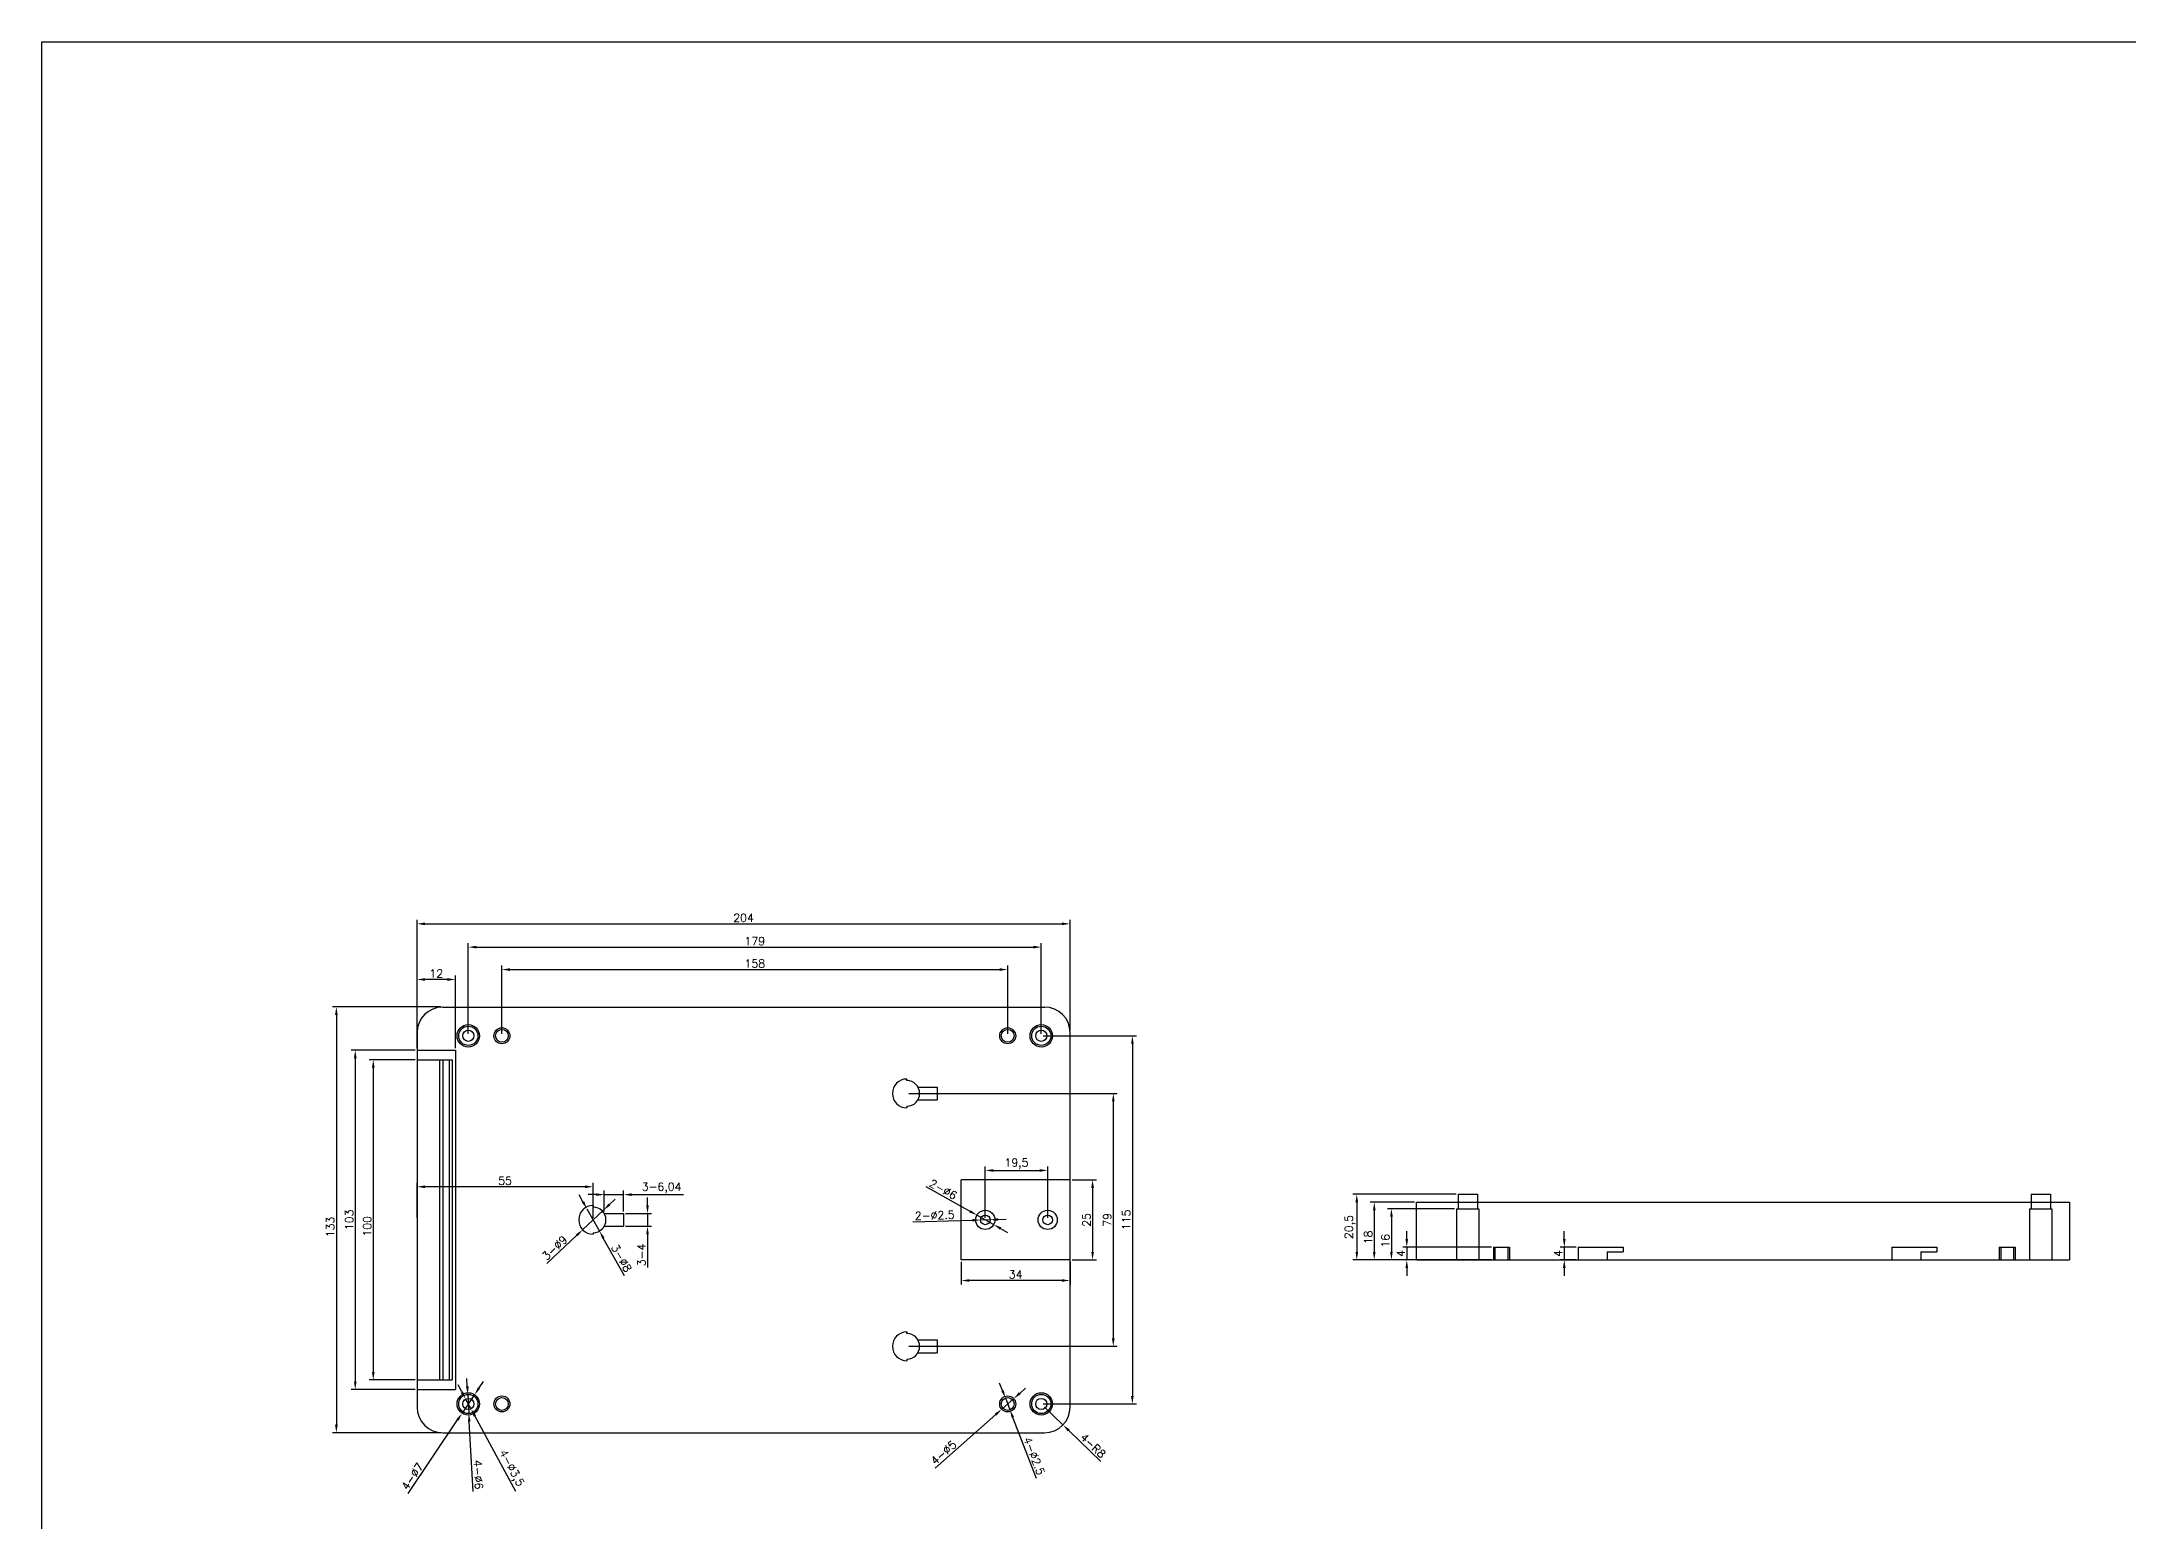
# Model space of a CAD drawing. Header units: millimetres. Extents: x 1521 to 2824, y 741 to 1606.
# Drawn here: x 1521 to 2172, y 1144 to 1606 of the extents above; entities that cross this region are included whole.
import ezdxf

# ---------------------------------------------------------------- set-up
doc = ezdxf.new("R2010")
doc.units = ezdxf.units.MM
doc.styles.get("Standard").update_dxf_attribs({"font": 'txt', "bigfont": 'gbcbig.shx'})
doc.dimstyles.new('ISO-25', dxfattribs={"dimtxt": 2.5, "dimasz": 2.5, "dimexe": 1.25, "dimexo": 0.625, "dimtad": 1, "dimtxsty": 'Standard', "dimcen": 2.5, "dimadec": 0, "dimazin": 0, "dimtfac": 1, "dimtmove": 0, "dimatfit": 3, "dimfxl": 1, "dimarcsym": 0})

# ---------------------------------------------------------------- blocks, each defined once
blk = doc.blocks.new('*D1')
at = {"color": 0, "lineweight": -2}
for p, q in [((1645.18, 1304.22), (1611.33, 1304.22)), ((1612.58, 1301.72), (1612.58, 1173.72)), ((1645.18, 1171.22), (1611.33, 1171.22))]:
    blk.add_line(p, q, dxfattribs=at)
at = {"color": 0}
for points in [[(1612.16, 1301.72), (1613, 1301.72), (1612.58, 1304.22)], [(1612.16, 1173.72), (1613, 1173.72), (1612.58, 1171.22)]]:
    blk.add_solid(points, dxfattribs=at)
at = {"layer": 'Defpoints', "color": 0}
for p in [(1645.8, 1304.22), (1612.58, 1171.22), (1645.8, 1171.22)]:
    blk.add_point(p, dxfattribs=at)
at = {"color": 0, "insert": (1610.7, 1235.49), "char_height": 2.5, "attachment_point": 5, "rotation": 90}
blk.add_mtext('133', dxfattribs=at)
blk = doc.blocks.new('*D2')
at = {"color": 0, "lineweight": -2}
for p, q in [((1637.8, 1296.84), (1637.8, 1331.45)), ((1640.3, 1330.2), (1839.3, 1330.2)), ((1841.8, 1296.84), (1841.8, 1331.45))]:
    blk.add_line(p, q, dxfattribs=at)
at = {"color": 0}
for points in [[(1640.3, 1330.62), (1640.3, 1329.78), (1637.8, 1330.2)], [(1839.3, 1330.62), (1839.3, 1329.78), (1841.8, 1330.2)]]:
    blk.add_solid(points, dxfattribs=at)
at = {"layer": 'Defpoints', "color": 0}
for p in [(1841.8, 1330.2), (1637.8, 1296.22), (1841.8, 1296.22)]:
    blk.add_point(p, dxfattribs=at)
at = {"color": 0, "insert": (1739.8, 1332.08), "char_height": 2.5, "attachment_point": 5}
blk.add_mtext('204', dxfattribs=at)
blk = doc.blocks.new('*D3')
at = {"color": 0, "lineweight": -2}
for p, q in [((1653.8, 1295.84), (1653.8, 1324.18)), ((1832.8, 1295.84), (1832.8, 1324.18)), ((1656.3, 1322.93), (1830.3, 1322.93))]:
    blk.add_line(p, q, dxfattribs=at)
at = {"color": 0}
for points in [[(1656.3, 1323.35), (1656.3, 1322.51), (1653.8, 1322.93)], [(1830.3, 1323.35), (1830.3, 1322.51), (1832.8, 1322.93)]]:
    blk.add_solid(points, dxfattribs=at)
at = {"layer": 'Defpoints', "color": 0}
for p in [(1832.8, 1322.93), (1653.8, 1295.22), (1832.8, 1295.22)]:
    blk.add_point(p, dxfattribs=at)
at = {"color": 0, "insert": (1743.3, 1324.8), "char_height": 2.5, "attachment_point": 5}
blk.add_mtext('179', dxfattribs=at)
blk = doc.blocks.new('*D4')
at = {"color": 0, "lineweight": -2}
for p, q in [((1664.3, 1295.84), (1664.3, 1317.16)), ((1822.3, 1295.84), (1822.3, 1317.16)), ((1666.8, 1315.91), (1819.8, 1315.91))]:
    blk.add_line(p, q, dxfattribs=at)
at = {"color": 0}
for points in [[(1666.8, 1316.33), (1666.8, 1315.49), (1664.3, 1315.91)], [(1819.8, 1316.33), (1819.8, 1315.49), (1822.3, 1315.91)]]:
    blk.add_solid(points, dxfattribs=at)
at = {"layer": 'Defpoints', "color": 0}
for p in [(1822.3, 1315.91), (1664.3, 1295.22), (1822.3, 1295.22)]:
    blk.add_point(p, dxfattribs=at)
at = {"color": 0, "insert": (1743.3, 1317.79), "char_height": 2.5, "attachment_point": 5}
blk.add_mtext('158', dxfattribs=at)
blk = doc.blocks.new('*D5')
at = {"color": 0, "lineweight": -2}
for p, q in [((1791.43, 1277.22), (1856.55, 1277.22)), ((1855.3, 1274.72), (1855.3, 1200.72)), ((1791.43, 1198.22), (1856.55, 1198.22))]:
    blk.add_line(p, q, dxfattribs=at)
at = {"color": 0}
for points in [[(1854.88, 1274.72), (1855.71, 1274.72), (1855.3, 1277.22)], [(1854.88, 1200.72), (1855.71, 1200.72), (1855.3, 1198.22)]]:
    blk.add_solid(points, dxfattribs=at)
at = {"layer": 'Defpoints', "color": 0}
for p in [(1790.8, 1277.22), (1790.8, 1198.22), (1855.3, 1198.22)]:
    blk.add_point(p, dxfattribs=at)
at = {"color": 0, "insert": (1853.42, 1237.72), "char_height": 2.5, "attachment_point": 5, "rotation": 90}
blk.add_mtext('79', dxfattribs=at)
blk = doc.blocks.new('*D6')
at = {"color": 0, "lineweight": -2}
for p, q in [((1842.43, 1250.22), (1850.08, 1250.22)), ((1848.83, 1247.72), (1848.83, 1227.72)), ((1842.43, 1225.22), (1850.08, 1225.22))]:
    blk.add_line(p, q, dxfattribs=at)
at = {"color": 0}
for points in [[(1848.41, 1247.72), (1849.25, 1247.72), (1848.83, 1250.22)], [(1848.41, 1227.72), (1849.25, 1227.72), (1848.83, 1225.22)]]:
    blk.add_solid(points, dxfattribs=at)
at = {"layer": 'Defpoints', "color": 0}
for p in [(1841.8, 1250.22), (1841.8, 1225.22), (1848.83, 1225.22)]:
    blk.add_point(p, dxfattribs=at)
at = {"color": 0, "insert": (1846.96, 1237.72), "char_height": 2.5, "attachment_point": 5, "rotation": 90}
blk.add_mtext('25', dxfattribs=at)
blk = doc.blocks.new('*D7')
at = {"color": 0, "lineweight": -2}
for p, q in [((1833.43, 1295.22), (1862.5, 1295.22)), ((1861.25, 1292.72), (1861.25, 1182.72)), ((1833.43, 1180.22), (1862.5, 1180.22))]:
    blk.add_line(p, q, dxfattribs=at)
at = {"color": 0}
for points in [[(1860.83, 1292.72), (1861.66, 1292.72), (1861.25, 1295.22)], [(1860.83, 1182.72), (1861.66, 1182.72), (1861.25, 1180.22)]]:
    blk.add_solid(points, dxfattribs=at)
at = {"layer": 'Defpoints', "color": 0}
for p in [(1832.8, 1295.22), (1832.8, 1180.22), (1861.25, 1180.22)]:
    blk.add_point(p, dxfattribs=at)
at = {"color": 0, "insert": (1859.37, 1237.72), "char_height": 2.5, "attachment_point": 5, "rotation": 90}
blk.add_mtext('115', dxfattribs=at)
blk = doc.blocks.new('*D8')
at = {"color": 0, "lineweight": -2}
for p, q in [((1657.15, 1185.2), (1658.55, 1187.27)), ((1655.76, 1183.12), (1651.85, 1177.31)), ((1634.98, 1152.21), (1650.46, 1175.24))]:
    blk.add_line(p, q, dxfattribs=at)
at = {"color": 0}
for points in [[(1656.81, 1185.43), (1657.5, 1184.96), (1655.76, 1183.12)], [(1650.11, 1175.47), (1650.8, 1175), (1651.85, 1177.31)]]:
    blk.add_solid(points, dxfattribs=at)
at = {"layer": 'Defpoints', "color": 0}
for p in [(1655.76, 1183.12), (1651.85, 1177.31)]:
    blk.add_point(p, dxfattribs=at)
at = {"color": 0, "insert": (1636.33, 1157.58), "char_height": 2.5, "attachment_point": 5, "rotation": 56.09002}
blk.add_mtext('4-∅7', dxfattribs=at)
blk = doc.blocks.new('*D9')
at = {"color": 0, "lineweight": -2}
for p, q in [((1653.5, 1185.71), (1653.36, 1188.2)), ((1653.64, 1183.21), (1653.97, 1177.22)), ((1655.33, 1152.84), (1654.11, 1174.73))]:
    blk.add_line(p, q, dxfattribs=at)
at = {"color": 0}
for points in [[(1653.92, 1185.73), (1653.08, 1185.69), (1653.64, 1183.21)], [(1654.53, 1174.75), (1653.69, 1174.7), (1653.97, 1177.22)]]:
    blk.add_solid(points, dxfattribs=at)
at = {"layer": 'Defpoints', "color": 0}
for p in [(1653.64, 1183.21), (1653.97, 1177.22)]:
    blk.add_point(p, dxfattribs=at)
at = {"color": 0, "insert": (1656.91, 1158.14), "char_height": 2.5, "attachment_point": 5, "rotation": 273.18303}
blk.add_mtext('4-∅6', dxfattribs=at)
blk = doc.blocks.new('*D11')
at = {"color": 0, "lineweight": -2}
for p, q in [((1651.78, 1183.95), (1650.59, 1186.15)), ((1652.97, 1181.76), (1654.64, 1178.68)), ((1668.64, 1152.84), (1655.83, 1176.48))]:
    blk.add_line(p, q, dxfattribs=at)
at = {"color": 0}
for points in [[(1652.15, 1184.15), (1651.41, 1183.75), (1652.97, 1181.76)], [(1656.2, 1176.68), (1655.46, 1176.28), (1654.64, 1178.68)]]:
    blk.add_solid(points, dxfattribs=at)
at = {"layer": 'Defpoints', "color": 0}
for p in [(1652.97, 1181.76), (1654.64, 1178.68)]:
    blk.add_point(p, dxfattribs=at)
at = {"color": 0, "insert": (1667.1, 1160.06), "char_height": 2.5, "attachment_point": 5, "rotation": 298.46052}
blk.add_mtext('4-∅3,5', dxfattribs=at)
blk = doc.blocks.new('*D12')
at = {"color": 0, "lineweight": -2}
for p, q in [((1824.18, 1181.87), (1820.43, 1178.56)), ((1826.05, 1183.53), (1827.92, 1185.18)), ((1799.63, 1160.17), (1818.56, 1176.9))]:
    blk.add_line(p, q, dxfattribs=at)
at = {"color": 0}
for points in [[(1825.77, 1183.84), (1826.33, 1183.22), (1824.18, 1181.87)], [(1818.28, 1177.22), (1818.83, 1176.59), (1820.43, 1178.56)]]:
    blk.add_solid(points, dxfattribs=at)
at = {"layer": 'Defpoints', "color": 0}
for p in [(1824.18, 1181.87), (1820.43, 1178.56)]:
    blk.add_point(p, dxfattribs=at)
at = {"color": 0, "insert": (1802.29, 1165.02), "char_height": 2.5, "attachment_point": 5, "rotation": 41.48185}
blk.add_mtext('4-∅5', dxfattribs=at)
blk = doc.blocks.new('*D13')
at = {"color": 0, "lineweight": -2}
for p, q in [((1820.69, 1184.42), (1819.79, 1186.75)), ((1821.59, 1182.08), (1823.02, 1178.35)), ((1831.29, 1156.9), (1823.92, 1176.02))]:
    blk.add_line(p, q, dxfattribs=at)
at = {"color": 0}
for points in [[(1821.08, 1184.57), (1820.3, 1184.27), (1821.59, 1182.08)], [(1824.31, 1176.17), (1823.53, 1175.87), (1823.02, 1178.35)]]:
    blk.add_solid(points, dxfattribs=at)
at = {"layer": 'Defpoints', "color": 0}
for p in [(1821.59, 1182.08), (1823.02, 1178.35)]:
    blk.add_point(p, dxfattribs=at)
at = {"color": 0, "insert": (1830.56, 1163.98), "char_height": 2.5, "attachment_point": 5, "rotation": 291.06258}
blk.add_mtext('4-%%C2.5', dxfattribs=at)
blk = doc.blocks.new('*D14')
at = {"color": 0, "lineweight": -2}
for p, q in [((1796.7, 1248.15), (1810.51, 1240.41)), ((1817.92, 1236.25), (1812.69, 1239.18)), ((1820.1, 1235.03), (1822.28, 1233.8))]:
    blk.add_line(p, q, dxfattribs=at)
at = {"color": 0}
for points in [[(1810.71, 1240.77), (1810.3, 1240.04), (1812.69, 1239.18)], [(1820.31, 1235.39), (1819.9, 1234.66), (1817.92, 1236.25)]]:
    blk.add_solid(points, dxfattribs=at)
at = {"layer": 'Defpoints', "color": 0}
for p in [(1812.69, 1239.18), (1817.92, 1236.25)]:
    blk.add_point(p, dxfattribs=at)
at = {"color": 0, "insert": (1802.16, 1247.24), "char_height": 2.5, "attachment_point": 5, "rotation": 330.72441}
blk.add_mtext('2-∅6', dxfattribs=at)
blk = doc.blocks.new('*D15')
at = {"color": 0, "lineweight": -2}
for p, q in [((1792.68, 1237.07), (1811.31, 1237.6)), ((1816.8, 1237.76), (1813.81, 1237.67)), ((1819.3, 1237.83), (1821.8, 1237.9))]:
    blk.add_line(p, q, dxfattribs=at)
at = {"color": 0}
for points in [[(1811.29, 1238.02), (1811.32, 1237.19), (1813.81, 1237.67)], [(1819.29, 1238.25), (1819.31, 1237.41), (1816.8, 1237.76)]]:
    blk.add_solid(points, dxfattribs=at)
at = {"layer": 'Defpoints', "color": 0}
for p in [(1813.81, 1237.67), (1816.8, 1237.76)]:
    blk.add_point(p, dxfattribs=at)
at = {"color": 0, "insert": (1799.5, 1239.14), "char_height": 2.5, "attachment_point": 5, "rotation": 1.63956}
blk.add_mtext('2-%%C2.5', dxfattribs=at)
blk = doc.blocks.new('*D16')
at = {"color": 0, "lineweight": -2}
for p, q in [((1807.8, 1224.59), (1807.8, 1217.53)), ((1841.8, 1224.59), (1841.8, 1217.53)), ((1839.3, 1218.78), (1810.3, 1218.78))]:
    blk.add_line(p, q, dxfattribs=at)
at = {"color": 0}
for points in [[(1810.3, 1219.2), (1810.3, 1218.36), (1807.8, 1218.78)], [(1839.3, 1219.2), (1839.3, 1218.36), (1841.8, 1218.78)]]:
    blk.add_solid(points, dxfattribs=at)
at = {"layer": 'Defpoints', "color": 0}
for p in [(1807.8, 1225.22), (1841.8, 1225.22), (1807.8, 1218.78)]:
    blk.add_point(p, dxfattribs=at)
at = {"color": 0, "insert": (1824.8, 1220.66), "char_height": 2.5, "attachment_point": 5}
blk.add_mtext('34', dxfattribs=at)
blk = doc.blocks.new('*D17')
at = {"color": 0, "lineweight": -2}
for p, q in [((1815.3, 1238.34), (1815.3, 1254.41)), ((1817.8, 1253.16), (1832.3, 1253.16)), ((1834.8, 1238.34), (1834.8, 1254.41))]:
    blk.add_line(p, q, dxfattribs=at)
at = {"color": 0}
for points in [[(1817.8, 1253.57), (1817.8, 1252.74), (1815.3, 1253.16)], [(1832.3, 1253.57), (1832.3, 1252.74), (1834.8, 1253.16)]]:
    blk.add_solid(points, dxfattribs=at)
at = {"layer": 'Defpoints', "color": 0}
for p in [(1834.8, 1253.16), (1815.3, 1237.72), (1834.8, 1237.72)]:
    blk.add_point(p, dxfattribs=at)
at = {"color": 0, "insert": (1825.05, 1255.24), "char_height": 2.5, "attachment_point": 5}
blk.add_mtext('19,5', dxfattribs=at)
blk = doc.blocks.new('*D19')
at = {"color": 0, "lineweight": -2}
for p, q in [((1637.18, 1287.72), (1622.87, 1287.72)), ((1624.12, 1285.22), (1624.12, 1190.22)), ((1637.18, 1187.72), (1622.87, 1187.72))]:
    blk.add_line(p, q, dxfattribs=at)
at = {"color": 0}
for points in [[(1623.7, 1285.22), (1624.54, 1285.22), (1624.12, 1287.72)], [(1623.7, 1190.22), (1624.54, 1190.22), (1624.12, 1187.72)]]:
    blk.add_solid(points, dxfattribs=at)
at = {"layer": 'Defpoints', "color": 0}
for p in [(1637.8, 1287.72), (1624.12, 1187.72), (1637.8, 1187.72)]:
    blk.add_point(p, dxfattribs=at)
at = {"color": 0, "insert": (1622.24, 1235.69), "char_height": 2.5, "attachment_point": 5, "rotation": 90}
blk.add_mtext('100', dxfattribs=at)
blk = doc.blocks.new('*D20')
at = {"color": 0, "lineweight": -2}
for p, q in [((1637.8, 1291.34), (1637.8, 1314.06)), ((1647.3, 1312.81), (1640.3, 1312.81)), ((1649.8, 1291.34), (1649.8, 1314.06))]:
    blk.add_line(p, q, dxfattribs=at)
at = {"color": 0}
for points in [[(1640.3, 1313.23), (1640.3, 1312.39), (1637.8, 1312.81)], [(1647.3, 1313.23), (1647.3, 1312.39), (1649.8, 1312.81)]]:
    blk.add_solid(points, dxfattribs=at)
at = {"layer": 'Defpoints', "color": 0}
for p in [(1637.8, 1312.81), (1637.8, 1290.72), (1649.8, 1290.72)]:
    blk.add_point(p, dxfattribs=at)
at = {"color": 0, "insert": (1643.8, 1314.68), "char_height": 2.5, "attachment_point": 5}
blk.add_mtext('12', dxfattribs=at)
blk = doc.blocks.new('*D21')
at = {"color": 0, "lineweight": -2}
for p, q in [((1637.8, 1238.34), (1637.8, 1249.31)), ((1690.3, 1248.06), (1640.3, 1248.06)), ((1692.8, 1238.34), (1692.8, 1249.31))]:
    blk.add_line(p, q, dxfattribs=at)
at = {"color": 0}
for points in [[(1640.3, 1248.48), (1640.3, 1247.64), (1637.8, 1248.06)], [(1690.3, 1248.48), (1690.3, 1247.64), (1692.8, 1248.06)]]:
    blk.add_solid(points, dxfattribs=at)
at = {"layer": 'Defpoints', "color": 0}
for p in [(1637.8, 1248.06), (1637.8, 1237.72), (1692.8, 1237.72)]:
    blk.add_point(p, dxfattribs=at)
at = {"color": 0, "insert": (1665.3, 1249.93), "char_height": 2.5, "attachment_point": 5}
blk.add_mtext('55', dxfattribs=at)
blk = doc.blocks.new('*D22')
at = {"color": 0, "lineweight": -2}
for p, q in [((1696.08, 1240.8), (1689.53, 1234.63)), ((1697.9, 1242.52), (1699.72, 1244.23)), ((1678.31, 1224.06), (1687.71, 1232.92))]:
    blk.add_line(p, q, dxfattribs=at)
at = {"color": 0}
for points in [[(1697.61, 1242.82), (1698.18, 1242.21), (1696.08, 1240.8)], [(1687.42, 1233.22), (1688, 1232.61), (1689.53, 1234.63)]]:
    blk.add_solid(points, dxfattribs=at)
at = {"layer": 'Defpoints', "color": 0}
for p in [(1696.08, 1240.8), (1689.53, 1234.63)]:
    blk.add_point(p, dxfattribs=at)
at = {"color": 0, "insert": (1680.81, 1228.99), "char_height": 2.5, "attachment_point": 5, "rotation": 43.30026}
blk.add_mtext('3-∅9', dxfattribs=at)
blk = doc.blocks.new('*D23')
at = {"color": 0, "lineweight": -2}
for p, q in [((1689.63, 1243.39), (1688.4, 1245.57)), ((1690.85, 1241.21), (1694.76, 1234.23)), ((1702.58, 1220.28), (1695.98, 1232.05))]:
    blk.add_line(p, q, dxfattribs=at)
at = {"color": 0}
for points in [[(1689.99, 1243.59), (1689.26, 1243.18), (1690.85, 1241.21)], [(1696.35, 1232.25), (1695.62, 1231.84), (1694.76, 1234.23)]]:
    blk.add_solid(points, dxfattribs=at)
at = {"layer": 'Defpoints', "color": 0}
for p in [(1690.85, 1241.21), (1694.76, 1234.23)]:
    blk.add_point(p, dxfattribs=at)
at = {"color": 0, "insert": (1701.67, 1225.74), "char_height": 2.5, "attachment_point": 5, "rotation": 299.27661}
blk.add_mtext('3-∅8', dxfattribs=at)
blk = doc.blocks.new('*D24')
at = {"color": 0, "lineweight": -2}
for p, q in [((1833.8, 1179.22), (1839.57, 1173.67)), ((1851.44, 1162.25), (1841.37, 1171.94))]:
    blk.add_line(p, q, dxfattribs=at)
at = {"color": 0}
blk.add_solid([(1841.66, 1172.24), (1841.08, 1171.64), (1839.57, 1173.67)], dxfattribs=at)
at = {"layer": 'Defpoints', "color": 0}
for p in [(1833.8, 1179.22), (1839.57, 1173.67)]:
    blk.add_point(p, dxfattribs=at)
at = {"color": 0, "insert": (1848.98, 1167.21), "char_height": 2.5, "attachment_point": 5, "rotation": 316.10449}
blk.add_mtext('4-R8', dxfattribs=at)
blk = doc.blocks.new('*D27')
at = {"color": 0, "lineweight": -2}
for p, q in [((1693.77, 1245.61), (1691.27, 1245.61)), ((1696.27, 1240.34), (1696.27, 1246.86)), ((1696.27, 1245.61), (1702.3, 1245.61)), ((1702.3, 1240.34), (1702.3, 1246.86)), ((1704.8, 1245.61), (1721.05, 1245.61))]:
    blk.add_line(p, q, dxfattribs=at)
at = {"color": 0}
for points in [[(1693.77, 1246.02), (1693.77, 1245.19), (1696.27, 1245.61)], [(1704.8, 1246.02), (1704.8, 1245.19), (1702.3, 1245.61)]]:
    blk.add_solid(points, dxfattribs=at)
at = {"layer": 'Defpoints', "color": 0}
for p in [(1696.27, 1245.61), (1696.27, 1239.72), (1702.3, 1239.72)]:
    blk.add_point(p, dxfattribs=at)
at = {"color": 0, "insert": (1714.18, 1247.69), "char_height": 2.5, "attachment_point": 5}
blk.add_mtext('3-6,04', dxfattribs=at)
blk = doc.blocks.new('*D28')
at = {"color": 0, "lineweight": -2}
for p, q in [((1702.93, 1239.72), (1711.04, 1239.72)), ((1709.79, 1242.22), (1709.79, 1244.72)), ((1709.79, 1239.72), (1709.79, 1235.72)), ((1702.93, 1235.72), (1711.04, 1235.72)), ((1709.79, 1233.22), (1709.79, 1222.8))]:
    blk.add_line(p, q, dxfattribs=at)
at = {"color": 0}
for points in [[(1709.37, 1242.22), (1710.2, 1242.22), (1709.79, 1239.72)], [(1709.37, 1233.22), (1710.2, 1233.22), (1709.79, 1235.72)]]:
    blk.add_solid(points, dxfattribs=at)
at = {"layer": 'Defpoints', "color": 0}
for p in [(1702.3, 1239.72), (1702.3, 1235.72), (1709.79, 1235.72)]:
    blk.add_point(p, dxfattribs=at)
at = {"color": 0, "insert": (1707.91, 1226.76), "char_height": 2.5, "attachment_point": 5, "rotation": 90}
blk.add_mtext('3-4', dxfattribs=at)
blk = doc.blocks.new('*D29')
at = {"color": 0, "lineweight": -2}
for p, q in [((1949.41, 1243.22), (1935.57, 1243.22)), ((1936.82, 1240.72), (1936.82, 1227.72)), ((1949.41, 1225.22), (1935.57, 1225.22))]:
    blk.add_line(p, q, dxfattribs=at)
at = {"color": 0}
for points in [[(1936.41, 1240.72), (1937.24, 1240.72), (1936.82, 1243.22)], [(1936.41, 1227.72), (1937.24, 1227.72), (1936.82, 1225.22)]]:
    blk.add_solid(points, dxfattribs=at)
at = {"layer": 'Defpoints', "color": 0}
for p in [(1950.03, 1243.22), (1936.82, 1225.22), (1950.03, 1225.22)]:
    blk.add_point(p, dxfattribs=at)
at = {"color": 0, "insert": (1934.95, 1232.23), "char_height": 2.5, "attachment_point": 5, "rotation": 90}
blk.add_mtext('18', dxfattribs=at)
blk = doc.blocks.new('*D30')
at = {"color": 0, "lineweight": -2}
for p, q in [((1961.91, 1241.22), (1940.94, 1241.22)), ((1942.19, 1238.72), (1942.19, 1227.72)), ((1961.91, 1225.22), (1940.94, 1225.22))]:
    blk.add_line(p, q, dxfattribs=at)
at = {"color": 0}
for points in [[(1941.77, 1238.72), (1942.6, 1238.72), (1942.19, 1241.22)], [(1941.77, 1227.72), (1942.6, 1227.72), (1942.19, 1225.22)]]:
    blk.add_solid(points, dxfattribs=at)
at = {"layer": 'Defpoints', "color": 0}
for p in [(1962.53, 1241.22), (1942.19, 1225.22), (1962.53, 1225.22)]:
    blk.add_point(p, dxfattribs=at)
at = {"color": 0, "insert": (1940.31, 1231.18), "char_height": 2.5, "attachment_point": 5, "rotation": 90}
blk.add_mtext('16', dxfattribs=at)
blk = doc.blocks.new('*D31')
at = {"color": 0, "lineweight": -2}
for p, q in [((1946.98, 1231.72), (1946.98, 1234.22)), ((1973.41, 1229.22), (1945.73, 1229.22)), ((1946.98, 1229.22), (1946.98, 1225.22)), ((1973.41, 1225.22), (1945.73, 1225.22)), ((1946.98, 1222.72), (1946.98, 1220.22))]:
    blk.add_line(p, q, dxfattribs=at)
at = {"color": 0}
for points in [[(1946.57, 1231.72), (1947.4, 1231.72), (1946.98, 1229.22)], [(1946.57, 1222.72), (1947.4, 1222.72), (1946.98, 1225.22)]]:
    blk.add_solid(points, dxfattribs=at)
at = {"layer": 'Defpoints', "color": 0}
for p in [(1974.03, 1229.22), (1946.98, 1225.22), (1974.03, 1225.22)]:
    blk.add_point(p, dxfattribs=at)
at = {"color": 0, "insert": (1945.11, 1227.22), "char_height": 2.5, "attachment_point": 5, "rotation": 90}
blk.add_mtext('4', dxfattribs=at)
blk = doc.blocks.new('*D32')
at = {"color": 0, "lineweight": -2}
for p, q in [((1962.41, 1245.72), (1930.11, 1245.72)), ((1931.36, 1243.22), (1931.36, 1227.72)), ((1962.41, 1225.22), (1930.11, 1225.22))]:
    blk.add_line(p, q, dxfattribs=at)
at = {"color": 0}
for points in [[(1930.95, 1243.22), (1931.78, 1243.22), (1931.36, 1245.72)], [(1930.95, 1227.72), (1931.78, 1227.72), (1931.36, 1225.22)]]:
    blk.add_solid(points, dxfattribs=at)
at = {"layer": 'Defpoints', "color": 0}
for p in [(1963.03, 1245.72), (1931.36, 1225.22), (1963.03, 1225.22)]:
    blk.add_point(p, dxfattribs=at)
at = {"color": 0, "insert": (1929.28, 1235.47), "char_height": 2.5, "attachment_point": 5, "rotation": 90}
blk.add_mtext('20,5', dxfattribs=at)
blk = doc.blocks.new('*D33')
at = {"color": 0, "lineweight": -2}
for p, q in [((1996.19, 1231.72), (1996.19, 1234.22)), ((1999.91, 1229.22), (1994.94, 1229.22)), ((1996.19, 1229.22), (1996.19, 1225.22)), ((1999.91, 1225.22), (1994.94, 1225.22)), ((1996.19, 1222.72), (1996.19, 1220.22))]:
    blk.add_line(p, q, dxfattribs=at)
at = {"color": 0}
for points in [[(1995.77, 1231.72), (1996.6, 1231.72), (1996.19, 1229.22)], [(1995.77, 1222.72), (1996.6, 1222.72), (1996.19, 1225.22)]]:
    blk.add_solid(points, dxfattribs=at)
at = {"layer": 'Defpoints', "color": 0}
for p in [(2000.53, 1229.22), (1996.19, 1225.22), (2000.53, 1225.22)]:
    blk.add_point(p, dxfattribs=at)
at = {"color": 0, "insert": (1994.31, 1227.22), "char_height": 2.5, "attachment_point": 5, "rotation": 90}
blk.add_mtext('4', dxfattribs=at)
blk = doc.blocks.new('*D43')
at = {"color": 0, "lineweight": -2}
for p, q in [((1637.18, 1290.72), (1617.24, 1290.72)), ((1618.49, 1288.22), (1618.49, 1187.22)), ((1637.18, 1184.72), (1617.24, 1184.72))]:
    blk.add_line(p, q, dxfattribs=at)
at = {"color": 0}
for points in [[(1618.07, 1288.22), (1618.91, 1288.22), (1618.49, 1290.72)], [(1618.07, 1187.22), (1618.91, 1187.22), (1618.49, 1184.72)]]:
    blk.add_solid(points, dxfattribs=at)
at = {"layer": 'Defpoints', "color": 0}
for p in [(1637.8, 1290.72), (1618.49, 1184.72), (1637.8, 1184.72)]:
    blk.add_point(p, dxfattribs=at)
at = {"color": 0, "insert": (1616.61, 1237.72), "char_height": 2.5, "attachment_point": 5, "rotation": 90}
blk.add_mtext('103', dxfattribs=at)

msp = doc.modelspace()

# ---------------------------------------------------------------- linework, layer by layer
for p, q in [((1645.804, 1304.217), (1833.804, 1304.217)), ((1637.804, 1296.217), (1637.804, 1287.717)), ((1637.804, 1290.717), (1649.804, 1290.717)), ((1649.804, 1290.717), (1649.804, 1184.717)), ((1841.804, 1179.217), (1841.804, 1296.217)), ((1637.804, 1287.717), (1647.804, 1287.717)), ((1637.804, 1287.717), (1637.804, 1187.717)), ((1644.804, 1287.717), (1644.804, 1187.717)), ((1645.804, 1287.717), (1645.804, 1187.717)), ((1647.804, 1287.717), (1647.804, 1187.717)), ((1647.804, 1287.717), (1648.804, 1287.717)), ((1648.804, 1287.717), (1648.804, 1187.717)), ((1790.804, 1281.217), (1790.804, 1281.717)), ((1790.804, 1281.717), (1790.804, 1281.217)), ((1794.269, 1279.217), (1800.304, 1279.217)), ((1800.304, 1279.217), (1800.304, 1275.217)), ((1790.804, 1273.217), (1790.804, 1272.717)), ((1794.269, 1275.217), (1800.304, 1275.217)), ((1841.804, 1250.217), (1807.804, 1250.217)), ((1807.804, 1225.217), (1807.804, 1250.217)), ((1963.03, 1245.717), (1969.03, 1245.717)), ((1963.03, 1245.717), (1963.03, 1241.217)), ((1969.03, 1245.717), (1969.03, 1241.217)), ((2142.03, 1245.717), (2148.03, 1245.717)), ((2142.03, 1245.717), (2142.03, 1241.217)), ((2148.03, 1245.717), (2148.03, 1241.217)), ((1692.804, 1241.717), (1692.804, 1242.217)), ((1692.804, 1242.217), (1692.804, 1241.717)), ((1696.269, 1239.717), (1702.304, 1239.717)), ((1702.304, 1239.717), (1702.304, 1235.717)), ((1950.03, 1225.217), (1950.03, 1243.217)), ((1950.03, 1243.217), (2154.03, 1243.217)), ((1962.53, 1241.217), (1969.53, 1241.217)), ((1962.53, 1241.217), (1962.53, 1225.217)), ((1969.53, 1241.217), (1969.53, 1225.217)), ((2141.53, 1241.217), (2148.53, 1241.217)), ((2141.53, 1241.217), (2141.53, 1225.217)), ((2148.53, 1241.217), (2148.53, 1225.217)), ((2154.03, 1243.217), (2154.03, 1225.217)), ((1692.804, 1233.717), (1692.804, 1233.217)), ((1696.269, 1235.717), (1702.304, 1235.717)), ((1974.03, 1229.217), (1974.53, 1229.217)), ((1974.03, 1229.217), (1974.03, 1225.217)), ((1974.03, 1229.217), (1979.03, 1229.217)), ((1974.53, 1229.217), (1974.53, 1225.217)), ((1978.53, 1229.217), (1978.53, 1225.217)), ((1979.03, 1229.217), (1979.03, 1225.217)), ((2000.53, 1229.217), (2014.53, 1229.217)), ((2000.53, 1229.217), (2000.53, 1225.217)), ((2009.53, 1227.717), (2009.53, 1225.217)), ((2009.53, 1227.717), (2014.53, 1227.717)), ((2014.53, 1229.217), (2014.53, 1227.717)), ((2098.53, 1229.217), (2112.53, 1229.217)), ((2098.53, 1229.217), (2098.53, 1225.217)), ((2107.53, 1227.717), (2112.53, 1227.717)), ((2107.53, 1227.717), (2107.53, 1225.217)), ((2112.53, 1229.217), (2112.53, 1227.717)), ((2132.03, 1229.217), (2132.53, 1229.217)), ((2132.03, 1229.217), (2132.03, 1225.217)), ((2132.03, 1229.217), (2137.03, 1229.217)), ((2132.53, 1229.217), (2132.53, 1225.217)), ((2136.53, 1229.217), (2136.53, 1225.217)), ((2137.03, 1229.217), (2137.03, 1225.217)), ((1841.804, 1225.217), (1807.804, 1225.217)), ((1950.03, 1225.217), (2154.03, 1225.217)), ((1790.804, 1202.217), (1790.804, 1202.717)), ((1790.804, 1202.717), (1790.804, 1202.217)), ((1794.269, 1200.217), (1800.304, 1200.217)), ((1800.304, 1200.217), (1800.304, 1196.217)), ((1790.804, 1194.217), (1790.804, 1193.717)), ((1794.269, 1196.217), (1800.304, 1196.217)), ((1637.804, 1187.717), (1647.804, 1187.717)), ((1637.804, 1187.717), (1637.804, 1179.217)), ((1647.804, 1187.717), (1648.804, 1187.717)), ((1637.804, 1184.717), (1649.804, 1184.717)), ((1645.804, 1171.217), (1833.804, 1171.217))]:
    msp.add_line(p, q)
msp.add_lwpolyline([(1520.545, 1605.754), (2824.199, 1605.754), (2824.199, 741.359), (1520.545, 741.359)], close=True)
for centre, radius in [((1653.804, 1295.217), 3.5), ((1653.804, 1295.217), 3), ((1664.304, 1295.217), 2.5), ((1664.304, 1295.217), 2), ((1822.304, 1295.217), 2.5), ((1822.304, 1295.217), 2), ((1832.804, 1295.217), 3.5), ((1832.804, 1295.217), 3), ((1653.804, 1295.217), 1.75), ((1832.804, 1295.217), 1.75), ((1815.304, 1237.717), 3), ((1815.304, 1237.717), 1.5), ((1834.804, 1237.717), 3), ((1834.804, 1237.717), 1.5), ((1653.804, 1180.217), 3.5), ((1653.804, 1180.217), 3), ((1653.804, 1180.217), 1.75), ((1664.304, 1180.217), 2.5), ((1664.304, 1180.217), 2), ((1822.304, 1180.217), 2.5), ((1822.304, 1180.217), 2), ((1832.804, 1180.217), 3.5), ((1832.804, 1180.217), 3), ((1832.804, 1180.217), 1.75)]:
    msp.add_circle(centre, radius)
for centre, radius, start, end in [((1645.804, 1296.217), 8, 90, 180), ((1833.804, 1296.217), 8, 0, 90), ((1790.804, 1277.217), 4.5, 90, 270), ((1790.804, 1277.217), 4, 270, 90), ((1692.804, 1237.717), 4.5, 90, 270), ((1692.804, 1237.717), 4, 270, 90), ((1790.804, 1198.217), 4.5, 90, 270), ((1790.804, 1198.217), 4, 270, 90), ((1645.804, 1179.217), 8, 180, 270), ((1833.804, 1179.217), 8, 270, 0)]:
    msp.add_arc(centre, radius, start, end)

# ---------------------------------------------------------------- dimensions: what is measured, and where the dimension line sits
for base, p1, p2, picture, middle in [((1841.804, 1330.201), (1637.804, 1296.217), (1841.804, 1296.217), '*D2', (1739.804, 1332.076)), ((1832.804, 1322.93), (1653.804, 1295.217), (1832.804, 1295.217), '*D3', (1743.304, 1324.805)), ((1822.304, 1315.911), (1664.304, 1295.217), (1822.304, 1295.217), '*D4', (1743.304, 1317.786)), ((1637.804, 1312.809), (1649.804, 1290.717), (1637.804, 1290.717), '*D20', (1643.804, 1314.684)), ((1637.804, 1248.059), (1692.804, 1237.717), (1637.804, 1237.717), '*D21', (1665.304, 1249.934)), ((1834.804, 1253.157), (1815.304, 1237.717), (1834.804, 1237.717), '*D17', (1825.054, 1255.24)), ((1807.804, 1218.78), (1841.804, 1225.217), (1807.804, 1225.217), '*D16', (1824.804, 1220.655))]:
    dim = msp.add_linear_dim(base=base, p1=p1, p2=p2, dimstyle='ISO-25')
    dim.commit()
    dim.dimension.update_dxf_attribs({"geometry": picture, "text_midpoint": middle})
for base, p1, p2, picture, middle in [((1612.579, 1171.217), (1645.804, 1304.217), (1645.804, 1171.217), '*D1', (1612.579, 1235.485)), ((1624.12, 1187.717), (1637.804, 1287.717), (1637.804, 1187.717), '*D19', (1624.12, 1235.693)), ((1855.296, 1198.217), (1790.804, 1277.217), (1790.804, 1198.217), '*D5', (1855.296, 1237.717)), ((1848.831, 1225.217), (1841.804, 1250.217), (1841.804, 1225.217), '*D6', (1848.831, 1237.717)), ((1936.824, 1225.217), (1950.03, 1243.217), (1950.03, 1225.217), '*D29', (1936.824, 1232.233)), ((1942.187, 1225.217), (1962.53, 1241.217), (1962.53, 1225.217), '*D30', (1942.187, 1231.178))]:
    dim = msp.add_linear_dim(base=base, p1=p1, p2=p2, angle=90, dimstyle='ISO-25')
    dim.commit()
    dim.dimension.update_dxf_attribs({"geometry": picture, "text_midpoint": middle, "dimtype": 160})
for base, p1, p2, text, picture, middle in [((1618.489, 1184.717), (1637.804, 1290.717), (1637.804, 1184.717), '103', '*D43', (1616.614, 1237.717)), ((1709.786, 1235.717), (1702.304, 1239.717), (1702.304, 1235.717), '3-<>', '*D28', (1707.911, 1226.759))]:
    dim = msp.add_linear_dim(base=base, p1=p1, p2=p2, angle=90, text=text, dimstyle='ISO-25')
    dim.commit()
    dim.dimension.update_dxf_attribs({"geometry": picture, "text_midpoint": middle})
for base, p1, p2, picture, middle in [((1861.245, 1180.217), (1832.804, 1295.217), (1832.804, 1180.217), '*D7', (1859.37, 1237.717)), ((1931.365, 1225.217), (1963.03, 1245.717), (1963.03, 1225.217), '*D32', (1929.281, 1235.467)), ((1946.982, 1225.217), (1974.03, 1229.217), (1974.03, 1225.217), '*D31', (1945.107, 1227.217)), ((1996.186, 1225.217), (2000.53, 1229.217), (2000.53, 1225.217), '*D33', (1994.311, 1227.217))]:
    dim = msp.add_linear_dim(base=base, p1=p1, p2=p2, angle=90, dimstyle='ISO-25')
    dim.commit()
    dim.dimension.update_dxf_attribs({"geometry": picture, "text_midpoint": middle})
for p1, p2, text, picture, middle in [((1690.848, 1241.206), (1694.761, 1234.228), '3-<>', '*D23', (1700.036, 1224.819)), ((1817.921, 1236.25), (1812.688, 1239.184), '2-<>', '*D14', (1801.239, 1245.602)), ((1816.804, 1237.76), (1813.805, 1237.674), '2-%%C2.5', '*D15', (1799.553, 1237.266)), ((1655.757, 1183.122), (1651.852, 1177.312), '4-<>', '*D8', (1637.885, 1156.535)), ((1653.638, 1183.212), (1653.971, 1177.222), '4-<>', '*D9', (1655.038, 1158.038)), ((1821.586, 1182.083), (1823.023, 1178.351), '4-%%C2.5', '*D13', (1828.815, 1163.311)), ((1652.97, 1181.755), (1654.638, 1178.678), '4-<>', '*D11', (1665.269, 1159.067)), ((1824.177, 1181.873), (1820.432, 1178.561), '4-<>', '*D12', (1803.531, 1163.618))]:
    dim = msp.add_diameter_dim_2p(p1=p1, p2=p2, text=text, dimstyle='ISO-25')
    dim.commit()
    dim.dimension.update_dxf_attribs({"geometry": picture, "text_midpoint": middle, "dimtype": 163})
dim = msp.add_linear_dim(base=(1696.2686, 1245.6065), p1=(1702.3044, 1239.7169), p2=(1696.2686, 1239.7169), text='3-<>', dimstyle='ISO-25')
dim.commit()
dim.dimension.update_dxf_attribs({"geometry": '*D27', "text_midpoint": (1714.1794, 1245.6065), "dimtype": 160})
dim = msp.add_diameter_dim_2p(p1=(1696.079, 1240.803), p2=(1689.529, 1234.631), text='3-<>', dimstyle='ISO-25')
dim.commit()
dim.dimension.update_dxf_attribs({"geometry": '*D22', "text_midpoint": (1680.814, 1228.994)})
dim = msp.add_radius_dim(center=(1833.804, 1179.217), mpoint=(1839.569, 1173.67), text='4-<>', dimstyle='ISO-25')
dim.commit()
dim.dimension.update_dxf_attribs({"geometry": '*D24', "text_midpoint": (1847.684, 1165.862), "dimtype": 164})

doc.saveas('drawing.dxf')
